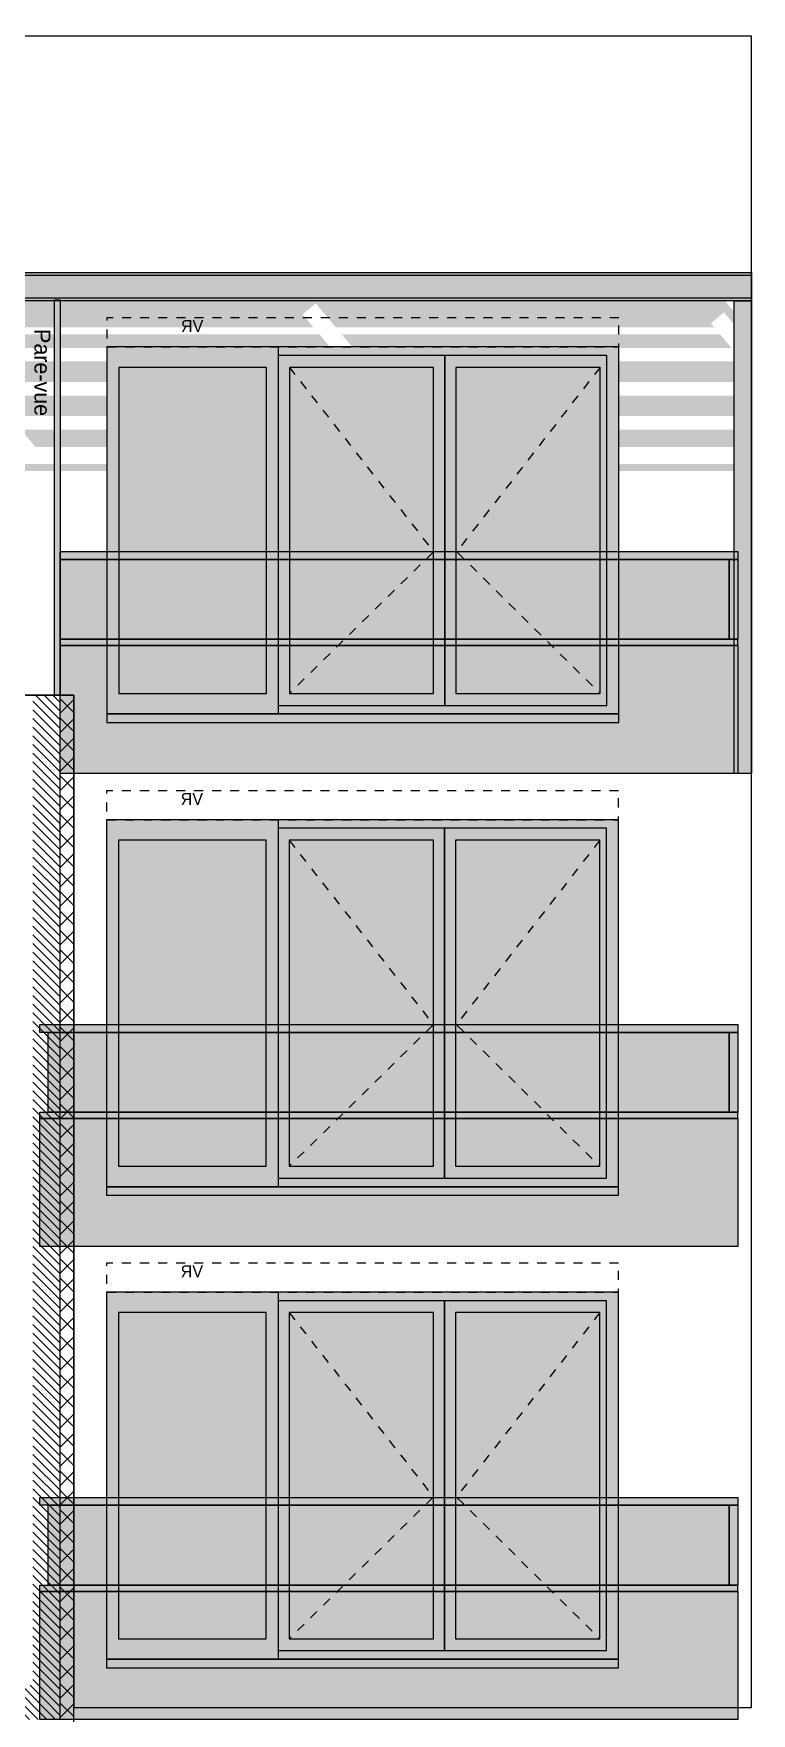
# Model space of a CAD drawing. Header units: centimetres. Extents: x -35664 to 50682, y -23001 to 23705.
# Drawn here: x -6684 to -6263, y -15456 to -14472 of the extents above; entities that cross this region are included whole.
import ezdxf

# ---------------------------------------------------------------- set-up
doc = ezdxf.new("R2010")
doc.units = ezdxf.units.CM
doc.linetypes.add('VW-01', pattern=[0.41656, 0.20828, -0.20828])
for name, color, linetype in [('B BATI-ombre', 252, 'Continuous'), ('B BATI-ombre_Hatch', 252, 'Continuous'), ('B GÈnÈral_Hatch', 252, 'Continuous'), ('B Général', 252, 'Continuous'), ('C ANNOTATIONS-cotation', 252, 'Continuous'), ('C ANNOTATIONS-cotation_Hatch', 252, 'Continuous'), ('C ANNOTATIONS-prestations', 252, 'Continuous'), ('prlm-Coupe', 252, 'Continuous')]:
    doc.layers.add(name, color=color, linetype=linetype)
doc.styles.add('Eurostile', font='Eurosti.TTF')
pattern_1 = [(45, (0, 0), (2.4253472, -2.6458333), [])]

# ---------------------------------------------------------------- blocks, each defined once
blk = doc.blocks.new('B 90.PF3V+VR_220.300')
at = {"layer": 'B GÈnÈral_Hatch', "linetype": 'Continuous'}
for points in [[(-100, 118), (200, 118), (200, -97), (-100, -97)], [(-100, 118), (-100, 96), (180, 96), (180, -97), (200, -97), (200, 118)], [(-89, 106), (-4.5, 106), (-4.5, -85), (-89, -85)], [(8.5, 106), (93, 106), (93, -85), (8.5, -85)], [(106.5, 106), (193, 106), (193, -85), (106.5, -85)], [(-100, -97), (200, -97), (200, -102), (-100, -102)]]:
    blk.add_hatch(color=250, dxfattribs=at).paths.add_polyline_path(points)
at = {"layer": 'B Général', "linetype": 'Continuous'}
blk.add_line((99.5, 118), (99.5, -97), dxfattribs=at)
at = {"layer": 'B Général', "linetype": 'Continuous', "flags": 128}
for points in [[(-100, 118), (200, 118), (200, -97), (-100, -97)], [(-93, 113), (2, 113), (2, -92), (-93, -92)], [(-93, 113), (99.5, 113), (99.5, -92), (-93, -92)], [(2, 113), (99.5, 113), (99.5, -92), (2, -92)], [(-89, 106), (-4.5, 106), (-4.5, -85), (-89, -85)], [(8.5, 106), (93, 106), (93, -85), (8.5, -85)], [(106.5, 106), (193, 106), (193, -85), (106.5, -85)], [(-100, -97), (200, -97), (200, -102), (-100, -102)]]:
    blk.add_lwpolyline(points, close=True, dxfattribs=at)
at = {"layer": 'C ANNOTATIONS-prestations', "linetype": 'VW-01', "ltscale": 25.4, "flags": 128}
blk.add_lwpolyline([(-100, 135), (200, 135), (200, 118), (-100, 118)], close=True, dxfattribs=at)
for points in [[(-89, 106), (-5, -2), (-89, -85)], [(93, 106), (8.5, -2), (93, -85)]]:
    blk.add_lwpolyline(points, dxfattribs=at)
at = {"layer": 'C ANNOTATIONS-prestations', "insert": (150, 133.69), "char_height": 7.049, "width": 100, "attachment_point": 2, "rotation": 0, "line_spacing_factor": 0.895453, "style": 'Eurostile'}
blk.add_mtext('VR', dxfattribs=at)
blk = doc.blocks.new('B 90.Groupe-344-1')
at = {"layer": 'B Général', "xscale": -1, "rotation": 90}
for p in [(-1838.07, 5336.64), (-1561.07, 5336.5), (-1284.35, 5336.5)]:
    blk.add_blockref('B 90.PF3V+VR_220.300', p, dxfattribs=at)
blk = doc.blocks.new('B 90.Groupe-348-1')
at = {"layer": 'B BATI-ombre_Hatch', "linetype": 'Continuous'}
for points in [[(-1983.07, 5498.8), (-1983.33, 4917.39), (-1967.5, 4917.39), (-1967.5, 5023.01), (-1970.29, 5020.67), (-1976.72, 5028.33), (-1967.5, 5036.07), (-1967.5, 5257.77), (-1975.08, 5251.41), (-1981.51, 5259.07), (-1967.5, 5270.83), (-1967.5, 5492.52), (-1969.86, 5490.54), (-1976.29, 5498.2), (-1957.09, 5514.31), (-1964.59, 5514.31)], [(-1941.53, 5514.31), (-1947.5, 5509.3), (-1947.5, 5287.61), (-1935.5, 5297.68), (-1935.5, 5514.31)], [(-1953.2, 5048.07), (-1955.5, 5048.07), (-1955.5, 5267.84), (-1963.5, 5261.13), (-1963.5, 5039.43)], [(-1949.2, 5038.36), (-1947.5, 5038.36), (-1947.5, 4917.39), (-1935.5, 4917.39), (-1935.5, 5049.86)]]:
    blk.add_hatch(color=250, dxfattribs=at).paths.add_polyline_path(points)
at = {"layer": 'B BATI-ombre_Hatch', "color": 250, "linetype": 'Continuous'}
for points in [[(-1915.5, 5514.31), (-1927.5, 5514.31), (-1915.5, 5314.46), (-1927.5, 5304.39)], [(-1907.5, 5514.31), (-1907.5, 5321.17), (-1897.5, 5514.31), (-1897.5, 5329.56)], [(-1883.33, 5514.31), (-1887.5, 5514.31), (-1883.33, 4917.39), (-1887.5, 4917.39)], [(-1963.5, 5274.18), (-1955.5, 5280.89), (-1963.5, 5495.88), (-1955.5, 5502.59)], [(-1907.5, 5086.42), (-1897.5, 5094.81), (-1907.5, 5308.12), (-1897.5, 5316.51)], [(-1927.5, 5069.63), (-1915.5, 5079.7), (-1927.5, 5291.34), (-1915.5, 5301.4)], [(-1947.5, 5052.85), (-1935.5, 5062.92), (-1947.5, 5274.55), (-1935.5, 5284.62)], [(-1897.5, 5081.74), (-1907.5, 5073.35), (-1897.5, 4917.39), (-1907.5, 4917.39)], [(-1915.5, 5066.64), (-1927.5, 5056.57), (-1915.5, 4917.39), (-1927.5, 4917.39)], [(-1955.5, 5033.08), (-1963.5, 5026.36), (-1955.5, 4917.39), (-1963.5, 4917.39)]]:
    blk.add_solid(points, dxfattribs=at)
blk = doc.blocks.new('B 90.Groupe-349-1')
at = {"layer": 'B GÈnÈral_Hatch', "linetype": 'Continuous'}
for points in [[(-1836.11, 5109.39), (-1836.11, 5506.31), (-1831.5, 5506.31), (-1831.5, 5109.39)], [(-1831.5, 5501.31), (-1831.5, 5506.31), (-1784.79, 5506.31), (-1784.79, 5501.31)], [(-1784.79, 5109.39), (-1784.79, 5506.21), (-1781.07, 5506.21), (-1781.07, 5109.39)], [(-1781.07, 5109.41), (-1781.07, 5506.31), (-1706.07, 5506.31), (-1706.07, 5109.41)], [(-1559.11, 5097.39), (-1559.11, 5506.31), (-1554.5, 5506.31), (-1554.5, 5097.39)], [(-1554.5, 5501.31), (-1554.5, 5506.31), (-1507.79, 5506.31), (-1507.79, 5501.31)], [(-1507.79, 5097.39), (-1507.79, 5506.21), (-1504.07, 5506.21), (-1504.07, 5097.39)], [(-1504.07, 5097.39), (-1504.07, 5506.31), (-1429.07, 5506.31), (-1429.07, 5097.39)], [(-1282.11, 5097.39), (-1282.11, 5506.31), (-1277.5, 5506.31), (-1277.5, 5097.39)], [(-1277.5, 5501.31), (-1277.5, 5506.31), (-1230.79, 5506.31), (-1230.79, 5501.31)], [(-1230.79, 5097.39), (-1230.79, 5506.21), (-1227.07, 5506.21), (-1227.07, 5097.39)], [(-1227.07, 5097.39), (-1227.07, 5506.31), (-1152.07, 5506.31), (-1152.07, 5097.39)]]:
    blk.add_hatch(color=250, dxfattribs=at).paths.add_polyline_path(points)
h = blk.add_hatch(color=250, dxfattribs=at)
h.set_gradient(color1=(255, 255, 255), color2=(154, 154, 154), rotation=180, name='INVCURVED')
h.paths.add_polyline_path([(-1831.5, 5501.31), (-1784.79, 5501.31), (-1784.79, 5109.39), (-1831.5, 5109.39)])
h = blk.add_hatch(color=250, dxfattribs=at)
h.set_gradient(color1=(255, 255, 255), color2=(154, 154, 154), rotation=180, name='INVCURVED')
h.paths.add_polyline_path([(-1554.5, 5501.31), (-1507.79, 5501.31), (-1507.79, 5102.39), (-1554.5, 5102.39)])
h = blk.add_hatch(color=250, dxfattribs=at)
h.set_gradient(color1=(255, 255, 255), color2=(154, 154, 154), rotation=180, name='INVCURVED')
h.paths.add_polyline_path([(-1277.5, 5501.31), (-1230.79, 5501.31), (-1230.79, 5102.39), (-1277.5, 5102.39)])
at = {"layer": 'B Général', "linetype": 'Continuous', "flags": 128}
for points in [[(-1836.11, 5109.39), (-1836.11, 5506.31), (-1831.5, 5506.31), (-1831.5, 5109.39)], [(-1831.5, 5501.31), (-1831.5, 5506.31), (-1784.79, 5506.31), (-1784.79, 5501.31)], [(-1831.5, 5501.31), (-1784.79, 5501.31), (-1784.79, 5109.39), (-1831.5, 5109.39)], [(-1784.79, 5109.39), (-1784.79, 5506.21), (-1781.07, 5506.21), (-1781.07, 5109.39)], [(-1559.11, 5097.39), (-1559.11, 5506.31), (-1554.5, 5506.31), (-1554.5, 5097.39)], [(-1554.5, 5501.31), (-1554.5, 5506.31), (-1507.79, 5506.31), (-1507.79, 5501.31)], [(-1554.5, 5501.31), (-1507.79, 5501.31), (-1507.79, 5102.39), (-1554.5, 5102.39)], [(-1507.79, 5097.39), (-1507.79, 5506.21), (-1504.07, 5506.21), (-1504.07, 5097.39)], [(-1282.11, 5097.39), (-1282.11, 5506.31), (-1277.5, 5506.31), (-1277.5, 5097.39)], [(-1277.5, 5501.31), (-1277.5, 5506.31), (-1230.79, 5506.31), (-1230.79, 5501.31)], [(-1277.5, 5501.31), (-1230.79, 5501.31), (-1230.79, 5102.39), (-1277.5, 5102.39)], [(-1230.79, 5097.39), (-1230.79, 5506.21), (-1227.07, 5506.21), (-1227.07, 5097.39)]]:
    blk.add_lwpolyline(points, close=True, dxfattribs=at)
at = {"layer": 'B Général', "linetype": 'Continuous', "lineweight": 25, "flags": 128}
for points in [[(-1781.07, 5109.41), (-1781.07, 5506.31), (-1706.07, 5506.31), (-1706.07, 5109.41)], [(-1504.07, 5097.39), (-1504.07, 5506.31), (-1429.07, 5506.31), (-1429.07, 5097.39)], [(-1227.07, 5097.39), (-1227.07, 5506.31), (-1152.07, 5506.31), (-1152.07, 5097.39)]]:
    blk.add_lwpolyline(points, close=True, dxfattribs=at)
blk = doc.blocks.new('B 90.Groupe-350-1')
at = {"layer": 'B GÈnÈral_Hatch', "linetype": 'Continuous'}
for points in [[(-1983.07, 5514.31), (-1983.07, 4917.39), (-1999.57, 4917.39), (-1999.57, 5514.31)], [(-1983.07, 5504.31), (-1983.07, 5514.31), (-1706.07, 5514.31), (-1706.07, 5504.31)], [(-1983.64, 5106.08), (-1983.64, 5109.39), (-1752.07, 5109.39), (-1752.07, 5106.08)]]:
    blk.add_hatch(color=250, dxfattribs=at).paths.add_polyline_path(points)
at = {"layer": 'B Général', "linetype": 'Continuous', "flags": 128}
for points in [[(-1159.07, 5117.41), (-1159.07, 5514.31), (-2138.07, 5514.31), (-2138.07, 4917.39), (-1752.07, 4917.39), (-1752.07, 5117.41)], [(-1983.07, 5514.31), (-1983.07, 4917.39), (-1999.57, 4917.39), (-1999.57, 5514.31)], [(-1998.07, 4917.39), (-1998.07, 5514.31), (-1984.57, 5514.31), (-1984.57, 4917.39)], [(-1983.07, 5504.31), (-1983.07, 5514.31), (-1706.07, 5514.31), (-1706.07, 5504.31)], [(-1983.64, 5106.08), (-1983.64, 5109.39), (-1752.07, 5109.39), (-1752.07, 5106.08)]]:
    blk.add_lwpolyline(points, close=True, dxfattribs=at)
at = {"layer": 'B BATI-ombre'}
blk.add_blockref('B 90.Groupe-348-1', (0, 0), dxfattribs=at)
at = {"layer": 'B Général'}
for name in ['B 90.Groupe-349-1', 'B 90.Groupe-344-1']:
    blk.add_blockref(name, (0, 0), dxfattribs=at)
at = {"layer": 'C ANNOTATIONS-prestations', "insert": (-1966.5, 5103.66), "char_height": 9.398, "attachment_point": 1, "rotation": 359.99998, "line_spacing_factor": 0.895453, "style": 'Eurostile'}
blk.add_mtext('Pare-vue', dxfattribs=at)
blk = doc.blocks.new('B 90.Groupe-380-1')
at = {"layer": 'B GÈnÈral_Hatch', "linetype": 'Continuous'}
h = blk.add_hatch(dxfattribs=at)
h.set_pattern_fill('02_ISOLANT', color=256, angle=90, style=0, pattern_type=2)
h.set_pattern_definition([(135, (0, 0), (-5.656854, -5.656854), []), (225, (0, 0), (-5.656854, 5.656854), [])])
h.paths.add_polyline_path([(-1752.07, 5109.41), (-1152.07, 5109.41), (-1146.07, 5117.41), (-1752.07, 5117.41)])
at = {"layer": 'B GÈnÈral_Hatch', "linetype": 'Continuous', "lineweight": 18}
h = blk.add_hatch(dxfattribs=at)
h.set_pattern_fill('50_BETON', color=256, style=0, pattern_type=2)
h.set_pattern_definition(pattern_1)
h.paths.add_polyline_path([(-1752.07, 5093.41), (-1172.07, 5093.41), (-1152.07, 5109.41), (-1752.07, 5109.41)])
at = {"layer": 'C ANNOTATIONS-cotation_Hatch', "linetype": 'Continuous', "lineweight": 18}
h = blk.add_hatch(dxfattribs=at)
h.set_pattern_fill('50_BETON', color=256, style=0, pattern_type=2)
h.set_pattern_definition(pattern_1)
h.paths.add_polyline_path([(-1152.07, 5109.41), (-1172.07, 5093.41), (-1172.07, 4300.39), (-1152.07, 4300.39)])
at = {"layer": 'B Général', "linetype": 'Continuous'}
for p, q in [((-1146.07, 5117.41), (-1752.07, 5117.41)), ((-1752.07, 5117.41), (-1752.07, 5083.41)), ((-1146.07, 5117.41), (-1752.07, 5117.41)), ((-1152.07, 5109.41), (-1752.07, 5109.41)), ((-1152.07, 5109.41), (-1752.07, 5109.41))]:
    blk.add_line(p, q, dxfattribs=at)
at = {"layer": 'B Général', "linetype": 'Continuous', "flags": 128}
blk.add_lwpolyline([(-1144.07, 4917.39), (-1144.07, 5117.41), (-1752.07, 5117.41), (-1752.07, 4917.39), (-2139.57, 4917.39), (-2139.57, 3517.39), (-527.07, 3517.39), (-527.07, 3251.39), (80.93, 3251.39), (80.93, 4909.39), (-103.78, 4909.39), (-103.9, 5450.39), (-424.12, 5450.39), (-424.01, 4938.5), (-424, 4938.5), (-424, 4917.39), (-424, 4909.39), (-524, 4909.39), (-524, 4917.39)], close=True, dxfattribs=at)
blk = doc.blocks.new('A$C373B78D5')
at = {"layer": 'B Général', "rotation": 270}
blk.add_blockref('B 90.Groupe-350-1', (-34889.02, 860.88), dxfattribs=at)
at = {"layer": 'C ANNOTATIONS-cotation', "rotation": 270}
blk.add_blockref('B 90.Groupe-380-1', (-34889.02, 860.88), dxfattribs=at)

msp = doc.modelspace()

# ---------------------------------------------------------------- block references
at = {"layer": 'prlm-Coupe'}
msp.add_blockref('A$C373B78D5', (23111.623, -17472.851), dxfattribs=at)

doc.saveas('drawing.dxf')
